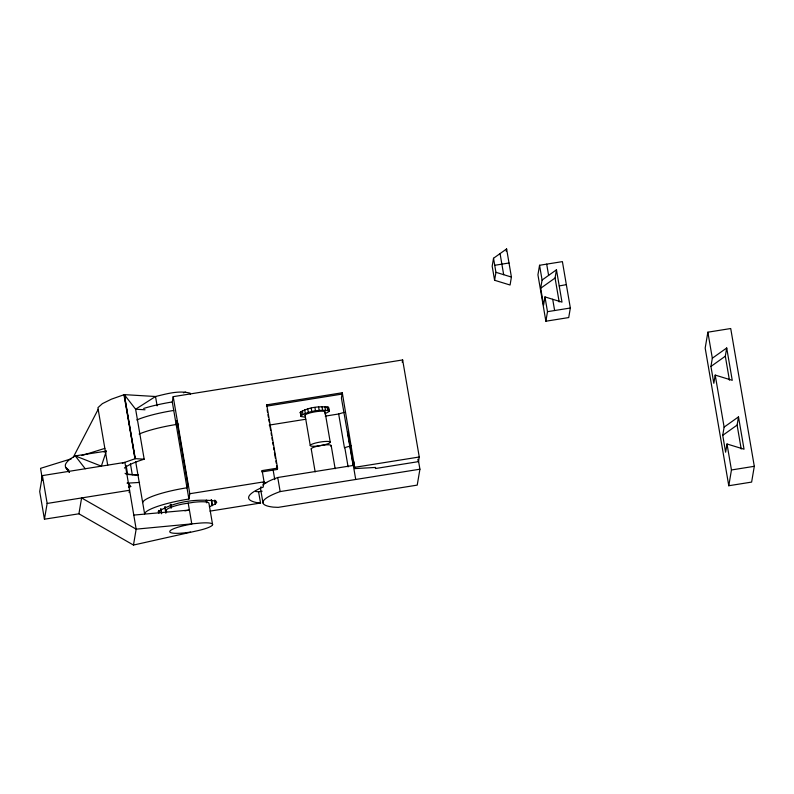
<?xml version="1.0" encoding="UTF-8"?>
<svg xmlns="http://www.w3.org/2000/svg" width="794" height="794" viewBox="0 0 794 794"><rect width="100%" height="100%" fill="white"/><g stroke="black" fill="none" stroke-linecap="round" stroke-linejoin="round"><path stroke-width="1.19" d="M133.471 545.061L136.161 529.151L124.896 462.386L42.39 475.606L39.7 491.526L44.434 519.197L78.914 513.797L133.471 545.061L196.098 531.037A21.736 3.811 -9.7 0 0 212.594 524.655L208.991 503.565A21.736 3.811 -9.7 0 0 193.726 502.274L182.64 504.051A21.736 3.811 -9.7 0 0 166.71 511.346M129.124 492.548L129.511 490.275L47.154 503.456L44.434 519.197M135.695 461.8L144.607 513.827A43.462 7.632 -9.7 0 1 188.912 499.019L172.298 401.963L173.201 396.663L402.647 359.94L419.262 456.997L418.468 461.632L375.423 468.529L375.602 467.438L354.839 468.589L353.638 461.552L353.072 464.877L341.41 398.062L342.303 392.752L266.734 404.851L266.506 406.181L342.085 394.082M176.159 424.502L176.834 420.532L187.662 483.794L186.987 487.774A43.462 7.632 -9.7 0 0 142.682 502.602M188.912 499.019L189.806 493.719L173.201 396.663M277.563 468.113L262.149 470.584L261.931 471.904L277.334 469.443L277.563 468.113L266.734 404.851M262.149 470.584L264.074 481.829L263.181 487.129L260.998 487.963A79.688 13.984 -9.7 0 0 257.474 502.721L260.551 503.029L258.566 491.804L255.549 491.476M354.839 468.589L342.303 392.752M402.25 362.292L402.647 359.94M418.289 459.647L419.917 469.204L417.227 485.114L278.188 507.366L273.295 507.128A66.785 11.721 -9.7 0 1 280.153 491.575L277.741 477.512L353.32 465.423M493.531 258.248L492.181 266.208L494.593 280.272L510.076 285.016L511.415 277.056L506.612 248.939L493.531 258.248L495.932 272.312L494.593 280.272M506.225 251.212L506.612 248.939M539.553 265.275L537.935 274.823L545.875 321.223L568.722 317.56L570.34 308.012L562.4 261.623L539.553 265.275L542.084 280.044L540.684 288.262L543.572 305.134L544.962 296.916L561.993 302.127L556.465 269.791L542.084 280.044M545.875 321.223L547.493 311.675L544.962 296.916M559.174 301.968L555.075 278.019L556.465 269.791M707.871 332.19L705.181 348.1L728.783 485.739L751.63 482.087L754.3 466.306L730.718 328.527L707.871 332.19L712.327 358.223L710.938 366.451L713.826 383.313L715.215 375.096L732.247 380.316L726.709 347.98L712.327 358.223M729.418 380.157L725.319 356.198L726.709 347.98M724.118 427.112L738.499 416.87L744.038 449.206L727.006 443.985L725.617 452.203L722.729 435.34L724.118 427.112L715.215 375.096M741.209 449.037L737.11 425.088L738.499 416.87M728.783 485.739L731.453 469.969L727.006 443.985M78.914 513.797L81.613 497.947L136.161 529.151L197.339 523.355A21.736 3.811 -9.7 0 1 212.594 524.655M85.246 468.768L75.271 455.895L106.346 451.111L101.344 466.157L75.271 455.895L71.867 457.92A113.691 19.959 -9.7 0 0 65.297 465.224L65.525 467.17L69.187 472.112M73.266 457.284L98.168 409.347L97.96 407.64L102.406 403.63L111.378 399.193L124.281 394.628L155.505 396.504C166.661 393.844 178.829 390.191 190.143 393.179L190.272 394.171M304.658 417.118L301.164 416.522L300.192 412.404C308.132 407.332 319.069 406.002 328.379 407.223L329.351 411.342L324.855 413.882M300.787 415.917C308.727 410.845 319.674 409.515 328.974 410.736L329.351 411.342M328.15 408.592L328.746 407.828M540.684 288.262L555.075 278.019M710.938 366.451L725.319 356.198M722.729 435.34L737.11 425.088M209.368 506.8L215.452 503.902L216.722 502.334L215.988 501.074C196.902 498.533 174.491 501.322 158.175 511.664L158.909 512.914L158.562 510.473L158.909 512.914M122.345 463.23L135.298 458.644L144.18 459.19L135.625 409.218L124.281 394.628L135.04 458.733L123.943 394.727M183.434 392.782L185.667 392.087M71.549 458.724L40.554 468.351L42.539 480.261M81.881 455.518L104.848 448.392M128.489 487.198L130.752 486.504L128.082 482.673M325.262 416.125L338.671 413.982L344.189 412.354M351.067 445.771L344.437 447.727L338.671 413.982M559.224 285.929L566.34 284.649M260.551 503.029L209.973 511.128M494.731 265.285L509.014 262.993M547.493 311.675L570.34 308.012M269.235 425.098L305.779 419.242M189.806 493.719L264.074 481.829M355.057 467.269L419.262 456.997M258.566 491.804L262.119 491.228M280.153 491.575L419.917 469.204M731.453 469.969L754.3 466.306M133.759 515.088L189.409 510.056L191.811 524.109A21.736 3.811 -9.7 0 0 169.757 531.523A21.736 3.811 -9.7 0 0 190.54 532.059M128.479 486.662L130.752 486.504M263.042 482.851L266.695 482.613M138.503 475.179L127.606 474.137A57.952 10.173 -9.7 0 1 125.045 473.293M145.024 409.783L135.625 409.218L155.505 396.504L157.133 405.873M126.196 474.395L138.355 475.12M495.932 272.312L511.415 277.056M68.87 470.227L65.525 467.17M65.713 467.408L69.346 472.301M300.192 412.404L300.559 413.009M188.188 503.029L189.409 510.056A21.736 3.811 -9.7 0 0 184.903 510.86M124.281 394.628L135.298 458.644M546.689 264.134L548.614 275.379M552.703 299.278L554.629 310.533M500.071 253.594L503.674 274.684M418.061 459.24L418.468 461.632M347.544 431.678L355.722 479.477M344.804 447.598L348.1 466.882M328.379 407.223L328.974 410.736M327.059 406.806L327.664 410.319M324.885 406.617L325.48 410.141M331.197 445.642L335.147 468.718M325.064 412.026L330.244 442.258A10.143 1.777 -9.7 0 1 314.97 446.258A10.143 1.777 -9.7 0 1 315.516 443.042A10.143 1.777 -9.7 0 1 330.244 442.258M321.997 406.677L322.592 410.19M318.593 406.965L319.198 410.478M314.91 407.461L315.516 410.974M311.198 408.146L311.804 411.659M307.715 408.96L308.31 412.473M304.688 409.853L305.283 413.366M311.208 448.848L315.158 471.914M305.075 415.232L310.246 445.454M302.325 410.766L302.921 414.279M300.787 411.639L301.392 415.153M300.757 414.18L301.164 416.522M267.131 409.823L267.548 412.255M267.965 414.696L268.382 417.128M268.799 419.56L269.216 421.991M269.632 424.423L270.675 430.507M271.091 432.938L271.508 435.38M271.925 437.812L272.342 440.243M272.749 442.675L273.166 445.106M273.583 447.538L273.999 449.98M274.416 452.411L275.458 458.495M275.875 460.927L276.292 463.359M276.709 465.79L277.334 469.443M273.126 469.939L274.784 479.636M262.993 502.969L260.581 488.915A66.785 11.721 -9.7 0 1 261.067 486.762M211.244 499.615L212.286 505.679L211.472 499.575M206.172 500.27L206.589 502.701M170.263 504.349L170.889 507.981M164.785 506.87L165.817 512.934M160.755 508.914L161.589 513.768L160.993 508.865M130.424 463.785L132.3 474.762M126.147 465.602L127.606 474.137M98.168 409.347L105.265 450.823M105.681 453.245L107.716 465.175M42.39 475.606L47.154 503.456M206.589 500.22L206.867 502.662M165.251 506.761L165.896 512.924M171.028 504.279L171.365 507.942M311.466 449.275A10.143 1.777 -9.7 0 1 321.52 445.384A10.143 1.777 -9.7 0 1 330.78 446.178M262.725 484.965A66.785 11.721 -9.7 0 1 277.741 477.512M139.129 434.06A43.462 7.632 -9.7 0 1 178.61 424.125M143.684 408.453A43.462 7.632 -9.7 0 1 172.298 401.963M136.786 419.966A43.462 7.632 -9.7 0 1 173.757 410.448M305.333 415.649A10.143 1.777 -9.7 0 1 315.387 411.768A10.143 1.777 -9.7 0 1 324.647 412.562M124.42 468.063A57.952 10.173 -9.7 0 1 144.18 459.19M139.546 482.405A90.655 15.91 -9.7 0 1 127.02 483.089M104.143 452.163A84.72 14.868 -9.7 0 1 106.346 451.111M215.452 503.902L214.837 500.26L215.452 503.902"/></g></svg>
